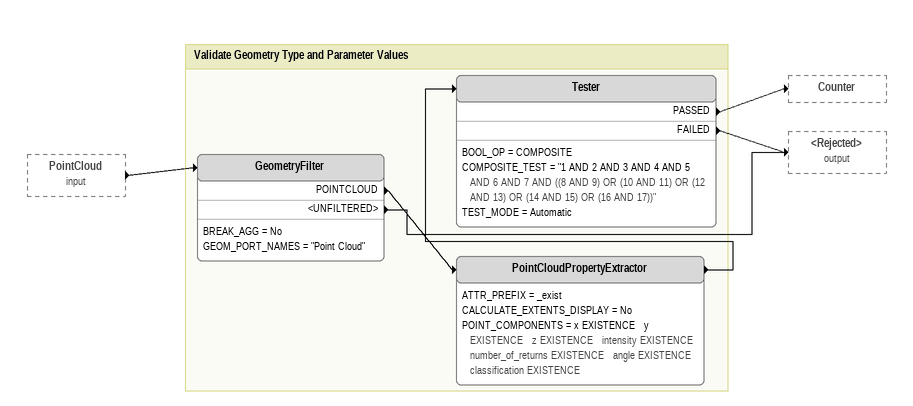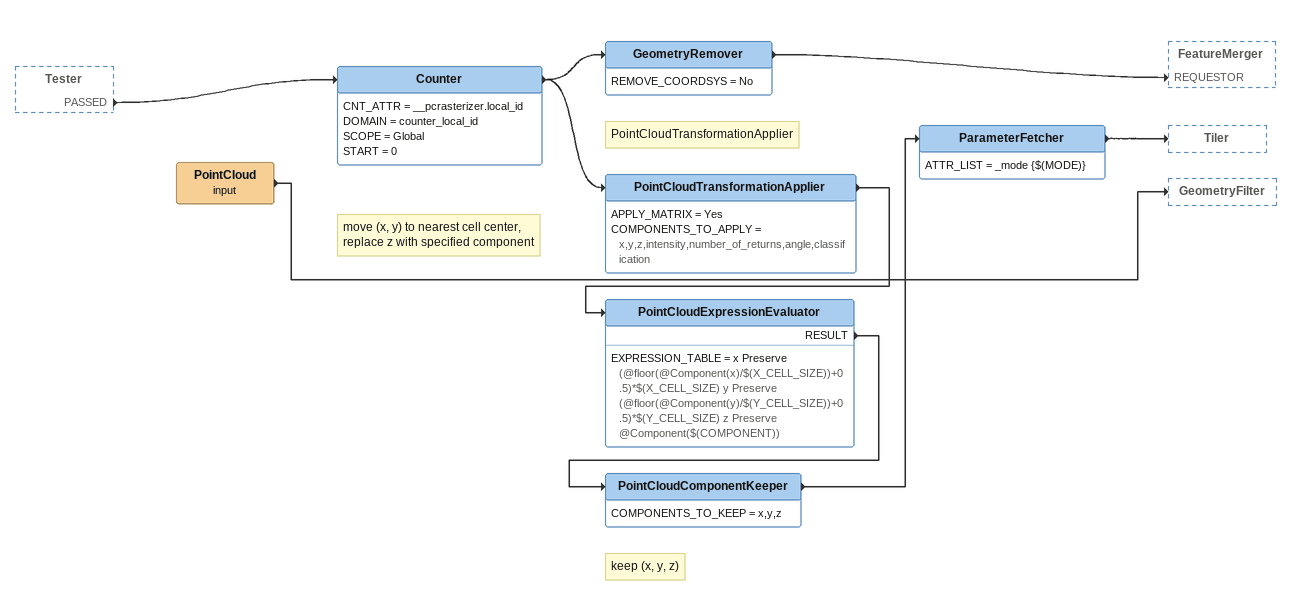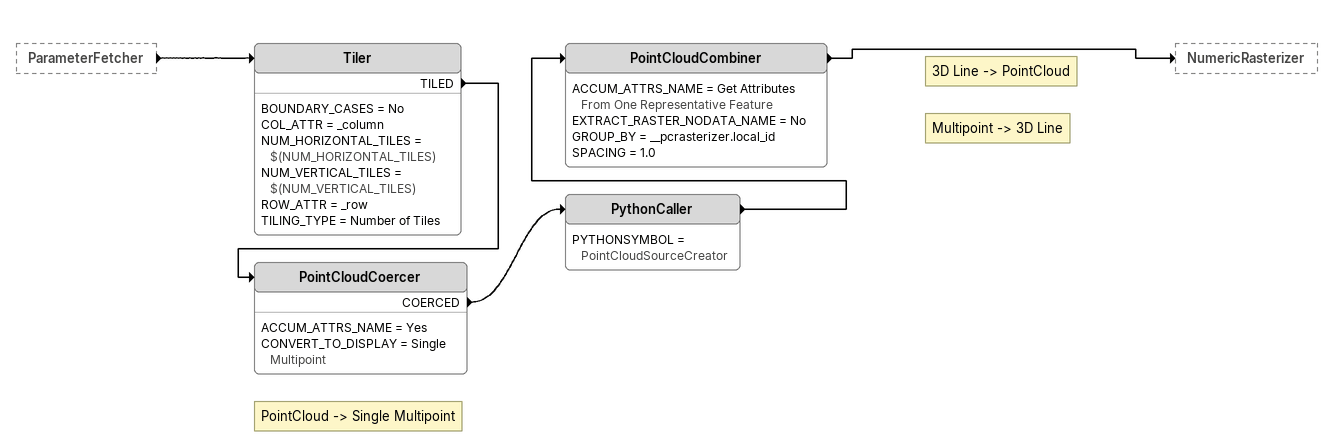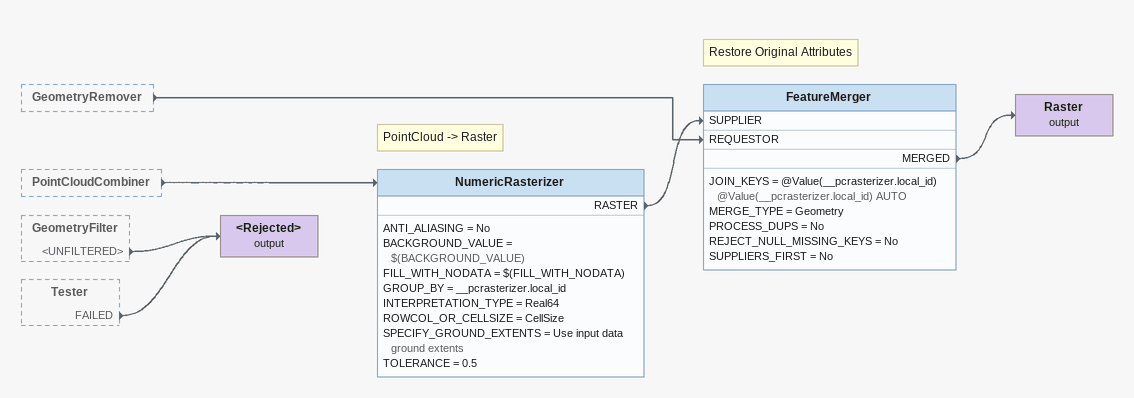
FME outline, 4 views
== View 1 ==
PointCloud (input) [outside]
    -> GeometryFilter

Bookmark: Validate Geometry Type and Parameter Values
GeometryFilter
    BREAK_AGG = No
    GEOM_PORT_NAMES = "Point Cloud"
    POINTCLOUD -> PointCloudPropertyExtractor
    <UNFILTERED> -> <Rejected> (output)
PointCloudPropertyExtractor
    ATTR_PREFIX = _exist
    CALCULATE_EXTENTS_DISPLAY = No
    POINT_COMPONENTS = x EXISTENCE   y EXISTENCE   z EXISTENCE   intensity EXISTENCE   number_of_returns EXISTENCE   angle EXISTENCE   classification EXISTENCE
    -> Tester
Tester
    BOOL_OP = COMPOSITE
    COMPOSITE_TEST = "1 AND 2 AND 3 AND 4 AND 5 AND 6 AND 7 AND ((8 AND 9) OR (10 AND 11) OR (12 AND 13) OR (14 AND 15) OR (16 AND 17))"
    TEST_MODE = Automatic
    PASSED -> Counter
    FAILED -> <Rejected> (output)

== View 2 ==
Tester [outside]
    PASSED -> Counter
PointCloud (input)
    -> GeometryFilter
Counter
    CNT_ATTR = __pcrasterizer.local_id
    DOMAIN = counter_local_id
    SCOPE = Global
    START = 0
    -> PointCloudTransformationApplier
    -> GeometryRemover
GeometryRemover
    REMOVE_COORDSYS = No
    -> FeatureMerger [REQUESTOR]
Note: PointCloudTransformationApplier
PointCloudTransformationApplier
    APPLY_MATRIX = Yes
    COMPONENTS_TO_APPLY = x,y,z,intensity,number_of_returns,angle,classification
    -> PointCloudExpressionEvaluator
Note: move (x, y) to nearest cell center, / replace z with specified component
PointCloudExpressionEvaluator
    EXPRESSION_TABLE = x Preserve (@floor(@Component(x)/$(X_CELL_SIZE))+0.5)*$(X_CELL_SIZE) y Preserve (@floor(@Component(y)/$(Y_CELL_SIZE))+0.5)*$(Y_CELL_SIZE) z Preserve @Component($(COMPONENT))
    RESULT -> PointCloudComponentKeeper
Note: keep (x, y, z)
PointCloudComponentKeeper
    COMPONENTS_TO_KEEP = x,y,z
    -> ParameterFetcher
ParameterFetcher
    ATTR_LIST = _mode {$(MODE)}
    -> Tiler

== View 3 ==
ParameterFetcher [outside]
    -> Tiler
Tiler
    BOUNDARY_CASES = No
    COL_ATTR = _column
    NUM_HORIZONTAL_TILES = $(NUM_HORIZONTAL_TILES)
    NUM_VERTICAL_TILES = $(NUM_VERTICAL_TILES)
    ROW_ATTR = _row
    TILING_TYPE = Number of Tiles
    TILED -> PointCloudCoercer
Note: PointCloud -> Single Multipoint
PointCloudCoercer
    ACCUM_ATTRS_NAME = Yes
    CONVERT_TO_DISPLAY = Single Multipoint
    COERCED -> PythonCaller
Note: Multipoint -> 3D Line
PythonCaller
    PYTHONSYMBOL = PointCloudSourceCreator
    -> PointCloudCombiner
Note: 3D Line -> PointCloud
PointCloudCombiner
    ACCUM_ATTRS_NAME = Get Attributes From One Representative Feature
    EXTRACT_RASTER_NODATA_NAME = No
    GROUP_BY = __pcrasterizer.local_id
    SPACING = 1.0
    -> NumericRasterizer

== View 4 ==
GeometryRemover [outside]
    -> FeatureMerger [REQUESTOR]
PointCloudCombiner [outside]
    -> NumericRasterizer
GeometryFilter [outside]
    <UNFILTERED> -> <Rejected> (output)
Tester [outside]
    FAILED -> <Rejected> (output)
Note: PointCloud -> Raster
NumericRasterizer
    ANTI_ALIASING = No
    BACKGROUND_VALUE = $(BACKGROUND_VALUE)
    FILL_WITH_NODATA = $(FILL_WITH_NODATA)
    GROUP_BY = __pcrasterizer.local_id
    INTERPRETATION_TYPE = Real64
    ROWCOL_OR_CELLSIZE = CellSize
    SPECIFY_GROUND_EXTENTS = Use input data ground extents
    TOLERANCE = 0.5
    RASTER -> FeatureMerger [SUPPLIER]
Note: Restore Original Attributes
FeatureMerger
    JOIN_KEYS = @Value(__pcrasterizer.local_id) @Value(__pcrasterizer.local_id) AUTO
    MERGE_TYPE = Geometry
    PROCESS_DUPS = No
    REJECT_NULL_MISSING_KEYS = No
    SUPPLIERS_FIRST = No
    MERGED -> Raster (output)
Raster (output)
<Rejected> (output)
